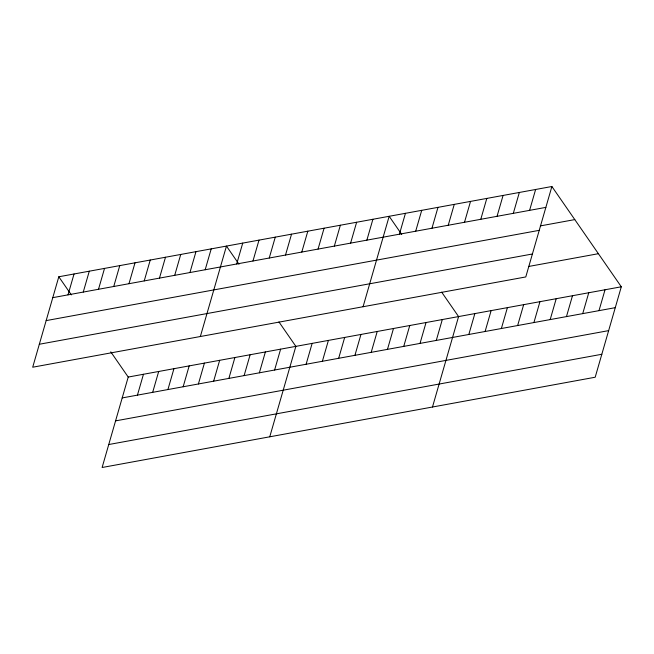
<?xml version="1.0" encoding="UTF-8"?>
<svg xmlns="http://www.w3.org/2000/svg" width="654" height="654" viewBox="0 0 654 654"><rect width="100%" height="100%" fill="white"/><g stroke="black" fill="none" stroke-linecap="round" stroke-linejoin="round"><path stroke-width="0.98" d="M58.803 276.773L32.7 367.213L525.783 276.944L551.886 186.504L58.803 276.773L71.351 294.897M68.016 294.856L74.041 273.985M83.262 292.068L89.287 271.189M98.501 289.281L104.526 268.402M113.739 286.493L119.764 265.614M128.985 283.697L135.01 262.826M144.223 280.909L150.248 260.03M110.763 351.836L128.217 377.056L102.114 467.496L595.197 377.227L621.3 286.787L551.886 186.504M159.462 278.122L165.487 257.243M137.43 395.139L143.455 374.26M174.708 275.326L180.733 254.455M152.668 392.351L158.693 371.472M189.946 272.538L195.971 251.659M167.915 389.555L173.939 368.684M205.184 269.75L211.209 248.872M183.153 386.767L189.178 365.888M200.353 336.524L226.456 246.084L238.996 264.208M198.391 383.98L204.416 363.101M236.699 263.979L242.724 243.108M213.637 381.192L219.662 360.313M252.967 261.003L259 240.124M228.875 378.396L234.9 357.525M269.244 258.019L275.269 237.149M244.114 375.609L250.139 354.73M285.512 255.044L291.537 234.165M259.36 372.821L265.385 351.942M301.788 252.068L307.813 231.189M274.598 370.025L280.623 349.154M318.057 249.084L324.082 228.213M269.759 436.798L295.861 346.358L278.956 321.94M334.333 246.108L340.358 225.229M306.113 364.262L312.138 343.383M350.601 243.133L356.626 222.254M322.381 361.278L328.406 340.407M366.869 240.149L372.903 219.278M338.658 358.302L344.683 337.423M363.068 306.734L389.171 216.294L401.711 234.418M354.926 355.326L360.951 334.447M399.414 234.197L405.439 213.318M371.194 352.343L377.219 331.472M415.691 231.214L421.716 210.335M387.47 349.367L393.495 328.488M431.959 228.238L437.984 207.359M403.739 346.391L409.764 325.512M448.235 225.254L454.26 204.383M420.015 343.407L426.04 322.536M464.504 222.278L470.528 201.399M436.283 340.432L442.308 319.553M480.78 219.303L486.805 198.424M432.482 407.017L458.585 316.577L441.679 292.15M497.048 216.319L503.073 195.448M468.828 334.472L474.853 313.593M513.316 213.343L519.341 192.464M485.096 331.496L491.129 310.617M529.593 210.367L535.618 189.488M501.373 328.512L507.398 307.642M517.641 325.537L523.666 304.658M533.917 322.561L539.942 301.682M550.186 319.577L556.211 298.706M566.462 316.601L572.487 295.722M582.73 313.626L588.755 292.747M598.999 310.642L605.032 289.763M52.778 297.652L545.861 207.383M540.335 225.908L574.792 219.597M46.156 320.607L539.239 230.339M39.322 344.257L532.413 253.989M528.522 266.489L598.394 253.695M128.217 377.056L621.3 286.787M122.192 397.926L615.275 307.666M115.562 420.882L608.645 330.622M108.736 444.532L601.819 354.272"/></g></svg>
